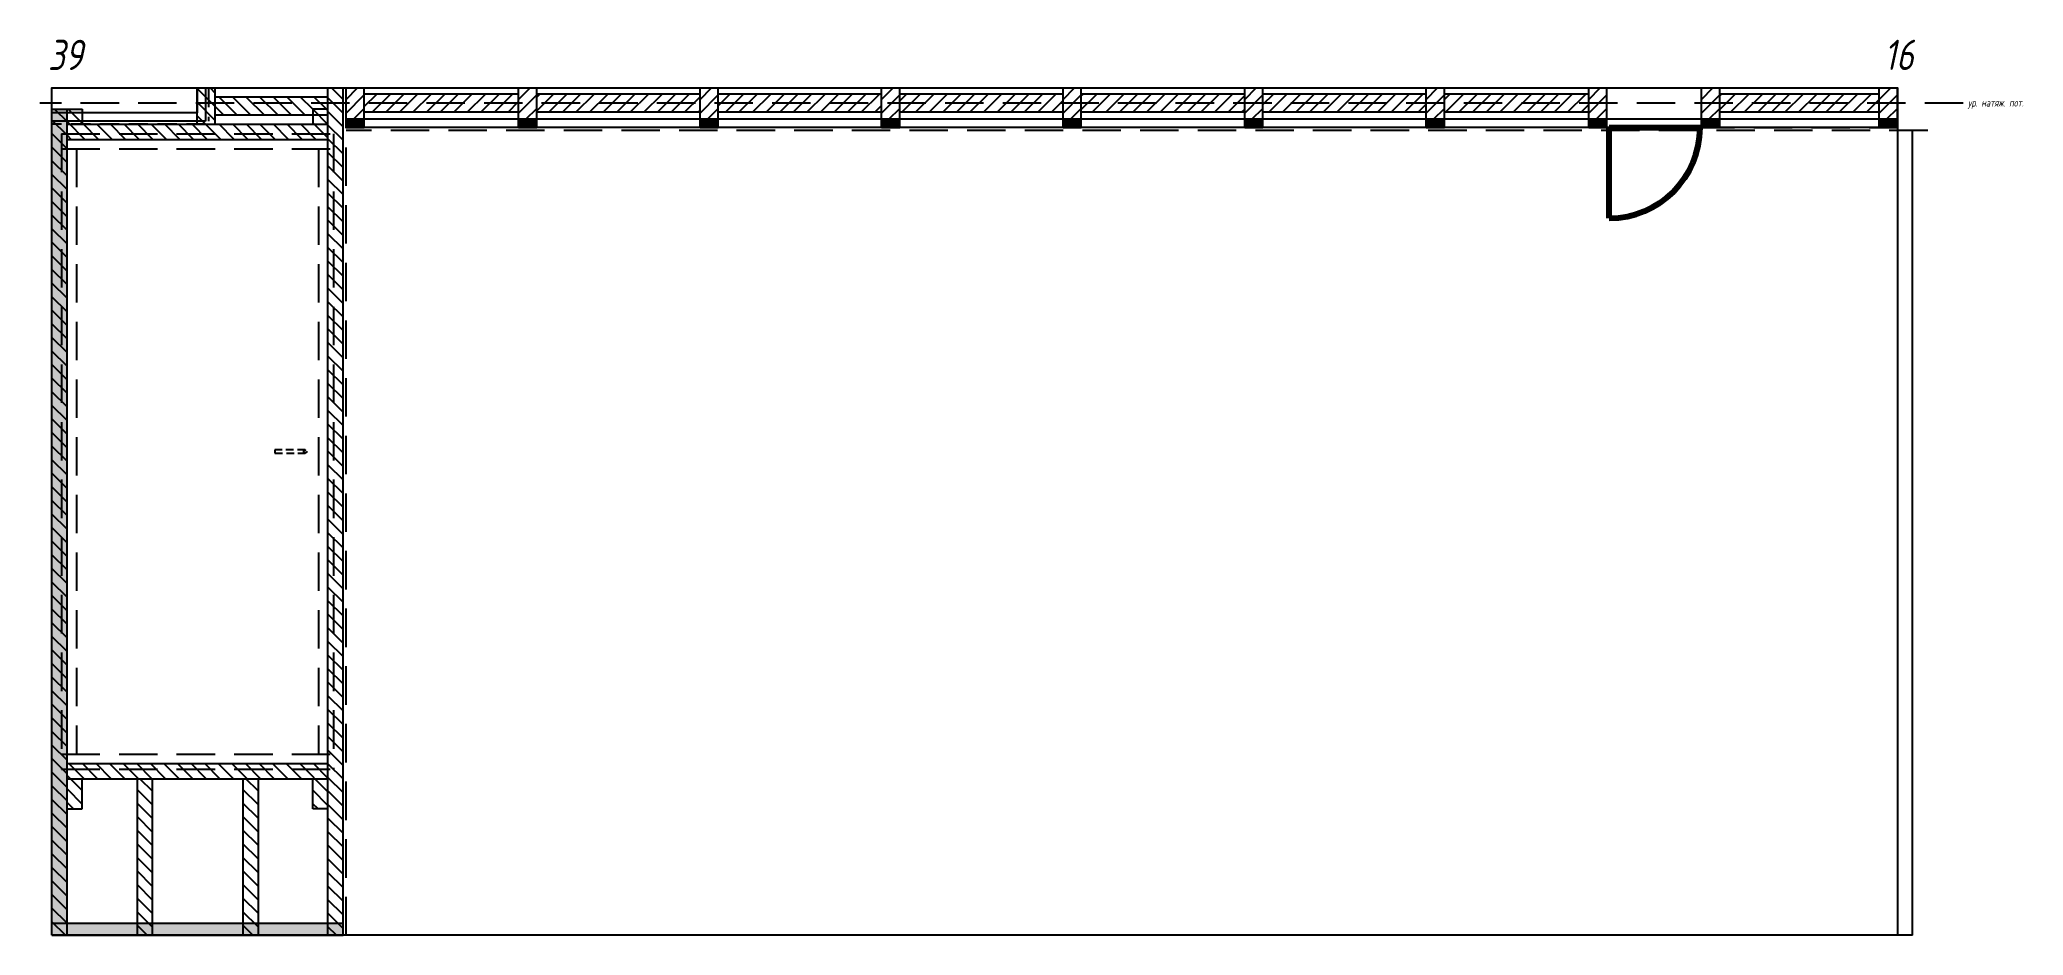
# Model space of a CAD drawing. Header units: millimetres. Extents: x -40 to 6516, y 0 to 2960.
import ezdxf
from ezdxf.enums import TextEntityAlignment as Align

# ---------------------------------------------------------------- set-up
doc = ezdxf.new("R2010")
doc.units = ezdxf.units.MM
doc.linetypes.add('DASHED', pattern=[19.05, 12.7, -6.35])
for name, color, linetype in [('01 Черновое', 7, 'Continuous'), ('03 Потолок', 5, 'Continuous'), ('04 Лючки', 2, 'Continuous'), ('10 Перегородки', 1, 'Continuous')]:
    doc.layers.add(name, color=color, linetype=linetype)
doc.styles.add('ГОСТ-ISOCPEUR', font='isocpeui.ttf', dxfattribs={"width": 0.8})

msp = doc.modelspace()

# ---------------------------------------------------------------- hatches: boundary and pattern name
at = {"layer": '03 Потолок', "lineweight": -2}
h = msp.add_hatch(dxfattribs=at)
h.set_pattern_fill('ANSI31', color=256, scale=10, style=0)
h.set_pattern_definition([(45, (-5067.5, 0), (-22.45064, 22.45064), [])])
h.paths.add_polyline_path([(1032.5, 2750), (1032.5, 2800), (972.5, 2800), (972.5, 2750)])
h.paths.add_polyline_path([(1032.5, 2696.5), (1032.5, 2750), (972.5, 2750), (972.5, 2696.5)])
h = msp.add_hatch(dxfattribs=at)
h.set_pattern_fill('ANSI31', color=256, scale=10, style=0)
h.paths.add_polyline_path([(4542.5, 2750), (4542.5, 2780), (4002.5, 2780), (4002.5, 2750)])
h.paths.add_polyline_path([(3942.5, 2750), (3942.5, 2780), (3402.5, 2780), (3402.5, 2750)])
h.paths.add_polyline_path([(3342.5, 2750), (3342.5, 2780), (2802.5, 2780), (2802.5, 2750)])
h.paths.add_polyline_path([(2742.5, 2750), (2742.5, 2780), (2202.5, 2780), (2202.5, 2750)])
h.paths.add_polyline_path([(2142.5, 2750), (2142.5, 2780), (1602.5, 2780), (1602.5, 2750)])
h.paths.add_polyline_path([(1542.5, 2750), (1542.5, 2780), (1032.5, 2780), (1032.5, 2750)])
h.paths.add_polyline_path([(1542.5, 2720), (1542.5, 2750), (1032.5, 2750), (1032.5, 2720)])
h.paths.add_polyline_path([(2142.5, 2720), (2142.5, 2750), (1602.5, 2750), (1602.5, 2720)])
h.paths.add_polyline_path([(2742.5, 2720), (2742.5, 2750), (2202.5, 2750), (2202.5, 2720)])
h.paths.add_polyline_path([(3342.5, 2720), (3342.5, 2750), (2802.5, 2750), (2802.5, 2720)])
h.paths.add_polyline_path([(3942.5, 2720), (3942.5, 2750), (3402.5, 2750), (3402.5, 2720)])
h.paths.add_polyline_path([(4542.5, 2720), (4542.5, 2750), (4002.5, 2750), (4002.5, 2720)])
h = msp.add_hatch(dxfattribs=at)
h.set_pattern_fill('ANSI31', color=256, scale=10, style=0)
h.set_pattern_definition([(45, (-4497.5, 0), (-22.45064, 22.45064), [])])
h.paths.add_polyline_path([(1602.5, 2750), (1602.5, 2800), (1542.5, 2800), (1542.5, 2750)])
h.paths.add_polyline_path([(1602.5, 2696.5), (1602.5, 2750), (1542.5, 2750), (1542.5, 2696.5)])
h = msp.add_hatch(dxfattribs=at)
h.set_pattern_fill('ANSI31', color=256, scale=10, style=0)
h.set_pattern_definition([(45, (-3897.5, 0), (-22.45064, 22.45064), [])])
h.paths.add_polyline_path([(2202.5, 2750), (2202.5, 2800), (2142.5, 2800), (2142.5, 2750)])
h.paths.add_polyline_path([(2202.5, 2696.5), (2202.5, 2750), (2142.5, 2750), (2142.5, 2696.5)])
h = msp.add_hatch(dxfattribs=at)
h.set_pattern_fill('ANSI31', color=256, scale=10, style=0)
h.set_pattern_definition([(45, (-3297.5, 0), (-22.45064, 22.45064), [])])
h.paths.add_polyline_path([(2802.5, 2750), (2802.5, 2800), (2742.5, 2800), (2742.5, 2750)])
h.paths.add_polyline_path([(2802.5, 2696.5), (2802.5, 2750), (2742.5, 2750), (2742.5, 2696.5)])
h = msp.add_hatch(dxfattribs=at)
h.set_pattern_fill('ANSI31', color=256, scale=10, style=0)
h.set_pattern_definition([(45, (-2697.5, 0), (-22.45064, 22.45064), [])])
h.paths.add_polyline_path([(3402.5, 2750), (3402.5, 2800), (3342.5, 2800), (3342.5, 2750)])
h.paths.add_polyline_path([(3402.5, 2696.5), (3402.5, 2750), (3342.5, 2750), (3342.5, 2696.5)])
h = msp.add_hatch(dxfattribs=at)
h.set_pattern_fill('ANSI31', color=256, scale=10, style=0)
h.set_pattern_definition([(45, (-2097.5, 0), (-22.45064, 22.45064), [])])
h.paths.add_polyline_path([(4002.5, 2750), (4002.5, 2800), (3942.5, 2800), (3942.5, 2750)])
h.paths.add_polyline_path([(4002.5, 2696.5), (4002.5, 2750), (3942.5, 2750), (3942.5, 2696.5)])
h = msp.add_hatch(dxfattribs=at)
h.set_pattern_fill('ANSI31', color=256, scale=10, style=0)
h.set_pattern_definition([(45, (-1497.5, 0), (-22.45064, 22.45064), [])])
h.paths.add_polyline_path([(4602.5, 2750), (4602.5, 2800), (4542.5, 2800), (4542.5, 2750)])
h.paths.add_polyline_path([(4602.5, 2696.5), (4602.5, 2750), (4542.5, 2750), (4542.5, 2696.5)])
h = msp.add_hatch(dxfattribs=at)
h.set_pattern_fill('ANSI31', color=256, scale=10, style=0)
h.paths.add_polyline_path([(5080, 2750), (5080, 2780), (4602.5, 2780), (4602.5, 2750)])
h.paths.add_polyline_path([(5080, 2720), (5080, 2750), (4602.5, 2750), (4602.5, 2720)])
h = msp.add_hatch(dxfattribs=at)
h.set_pattern_fill('ANSI31', color=256, scale=10, style=0)
h.set_pattern_definition([(45, (-960, 0), (-22.45064, 22.45064), [])])
h.paths.add_polyline_path([(5140, 2750), (5140, 2800), (5080, 2800), (5080, 2750)])
h.paths.add_polyline_path([(5140, 2696.5), (5140, 2750), (5080, 2750), (5080, 2696.5)])
h = msp.add_hatch(dxfattribs=at)
h.set_pattern_fill('ANSI31', color=256, scale=10, style=0)
h.set_pattern_definition([(45, (-587.5, 9e-13), (-22.45064, 22.45064), [])])
h.paths.add_polyline_path([(5512.5, 2750), (5512.5, 2800), (5452.5, 2800), (5452.5, 2750)])
h.paths.add_polyline_path([(5512.5, 2696.5), (5512.5, 2750), (5452.5, 2750), (5452.5, 2696.5)])
h = msp.add_hatch(dxfattribs=at)
h.set_pattern_fill('ANSI31', color=256, scale=10, style=0)
h.paths.add_polyline_path([(6040, 2750), (6040, 2780), (5512.5, 2780), (5512.5, 2750)])
h.paths.add_polyline_path([(6040, 2720), (6040, 2750), (5512.5, 2750), (5512.5, 2720)])
h = msp.add_hatch(dxfattribs=at)
h.set_pattern_fill('ANSI31', color=256, scale=10, style=0)
h.paths.add_polyline_path([(6100, 2750), (6100, 2800), (6040, 2800), (6040, 2750)])
h.paths.add_polyline_path([(6100, 2696.5), (6100, 2750), (6040, 2750), (6040, 2696.5)])
for points in [[(1032.5, 2669.5), (1032.5, 2696.5), (972.5, 2696.5), (972.5, 2669.5)], [(1602.5, 2669.5), (1602.5, 2696.5), (1542.5, 2696.5), (1542.5, 2669.5)], [(2202.5, 2669.5), (2202.5, 2696.5), (2142.5, 2696.5), (2142.5, 2669.5)], [(2802.5, 2669.5), (2802.5, 2696.5), (2742.5, 2696.5), (2742.5, 2669.5)], [(3402.5, 2669.5), (3402.5, 2696.5), (3342.5, 2696.5), (3342.5, 2669.5)], [(4002.5, 2669.5), (4002.5, 2696.5), (3942.5, 2696.5), (3942.5, 2669.5)], [(4602.5, 2669.5), (4602.5, 2696.5), (4542.5, 2696.5), (4542.5, 2669.5)], [(5140, 2669.5), (5140, 2696.5), (5080, 2696.5), (5080, 2669.5)], [(5512.5, 2669.5), (5512.5, 2696.5), (5452.5, 2696.5), (5452.5, 2669.5)], [(6100, 2669.5), (6100, 2696.5), (6040, 2696.5), (6040, 2669.5)]]:
    msp.add_hatch(color=256, dxfattribs=at).paths.add_polyline_path(points)
at = {"layer": '10 Перегородки'}
h = msp.add_hatch(dxfattribs=at)
h.set_pattern_fill('ANSI31', color=256, scale=10, angle=90, style=0)
h.paths.add_polyline_path([(540, 2680), (540, 2800), (480, 2800), (480, 2680)])
h.paths.add_polyline_path([(912.5, 2730), (912.5, 2770), (540, 2770), (540, 2710), (862.5, 2710), (862.5, 2730)])
h = msp.add_hatch(dxfattribs=at)
h.set_pattern_fill('ANSI31', color=256, scale=10, angle=90, style=0)
h.set_pattern_definition([(135, (-2.5, 0), (-22.45064, -22.45064), [])])
h.paths.add_polyline_path([(962.5, 2760), (962.5, 2800), (912.5, 2800), (912.5, 2760)])
h.paths.add_polyline_path([(962.5, 2750), (962.5, 2760), (912.5, 2760), (912.5, 2750)])
h.paths.add_polyline_path([(962.5, 40), (962.5, 2750), (912.5, 2750), (912.5, 2698.75), (928.75, 2698.75), (928.75, 598.75), (912.5, 598.75), (912.5, 40)])
h.paths.add_polyline_path([(962.5, 0), (962.5, 40), (912.5, 40), (912.5, 0)])
h.paths.add_polyline_path([(928.75, 2648.75), (928.75, 2698.75), (912.5, 2698.75), (912.5, 2648.75)], flags=16)
h.paths.add_polyline_path([(928.75, 648.75), (928.75, 2648.75), (912.5, 2648.75), (912.5, 648.75)], flags=16)
h.paths.add_polyline_path([(928.75, 598.75), (928.75, 648.75), (912.5, 648.75), (912.5, 598.75)], flags=16)
h = msp.add_hatch(dxfattribs=at)
h.set_pattern_fill('ANSI31', color=256, scale=10, angle=90, style=0)
h.paths.add_polyline_path([(50, 40), (50, 598.75), (31.25, 598.75), (31.25, 2698.75), (50, 2698.75), (50, 2730), (0, 2730), (0, 40)])
h.paths.add_polyline_path([(50, 0), (50, 40), (0, 40), (0, 0)])
h.paths.add_polyline_path([(50, 648.75), (50, 2648.75), (31.25, 2648.75), (31.25, 648.75)], flags=16)
h.paths.add_polyline_path([(50, 598.75), (50, 648.75), (31.25, 648.75), (31.25, 598.75)], flags=16)
h.paths.add_polyline_path([(50, 2648.75), (50, 2698.75), (31.25, 2698.75), (31.25, 2648.75)], flags=16)
at = {"layer": '10 Перегородки', "lineweight": -2}
h = msp.add_hatch(color=9, dxfattribs=at)
h.paths.add_polyline_path([(31.25, 598.75), (31.25, 2698.75), (50, 2698.75), (50, 2730), (0, 2730), (0, 40), (50, 40), (50, 598.75)])
h.paths.add_polyline_path([(50, 0), (50, 40), (0, 40), (0, 0)])
h.paths.add_polyline_path([(50, 2648.75), (50, 2698.75), (31.25, 2698.75), (31.25, 2648.75)], flags=16)
h.paths.add_polyline_path([(50, 648.75), (50, 2648.75), (31.25, 2648.75), (31.25, 648.75)], flags=16)
h.paths.add_polyline_path([(50, 598.75), (50, 648.75), (31.25, 648.75), (31.25, 598.75)], flags=16)
at = {"layer": '10 Перегородки'}
h = msp.add_hatch(dxfattribs=at)
h.set_pattern_fill('ANSI31', color=256, scale=10, angle=90, style=0)
h.paths.add_polyline_path([(100, 2680), (100, 2730), (50, 2730), (50, 2680)])
h.paths.add_polyline_path([(912.5, 2648.75), (912.5, 2680), (50, 2680), (50, 2648.75)])
h.paths.add_polyline_path([(912.5, 2630), (912.5, 2648.75), (50, 2648.75), (50, 2630)])
h.paths.add_polyline_path([(912.5, 2680), (912.5, 2730), (862.5, 2730), (862.5, 2680)])
h = msp.add_hatch(dxfattribs=at)
h.set_pattern_fill('ANSI31', color=256, scale=10, angle=90, style=0)
h.set_pattern_definition([(135, (-6e-13, -50), (-22.4506, -22.4506), [])])
h.paths.add_polyline_path([(100, 417.5), (100, 517.5), (50, 517.5), (50, 417.5)])
h.paths.add_polyline_path([(912.5, 517.5), (912.5, 548.75), (50, 548.75), (50, 517.5)])
h.paths.add_polyline_path([(912.5, 548.75), (912.5, 567.5), (50, 567.5), (50, 548.75)])
h.paths.add_polyline_path([(912.5, 417.5), (912.5, 517.5), (862.5, 517.5), (862.5, 417.5)])
h = msp.add_hatch(dxfattribs=at)
h.set_pattern_fill('ANSI31', color=256, scale=10, angle=90, style=0)
h.paths.add_polyline_path([(331.25, 40), (331.25, 517.5), (281.25, 517.5), (281.25, 40)])
h.paths.add_polyline_path([(331.25, 0), (331.25, 40), (281.25, 40), (281.25, 0)])
h = msp.add_hatch(dxfattribs=at)
h.set_pattern_fill('ANSI31', color=256, scale=10, angle=90, style=0)
h.set_pattern_definition([(135, (350, 0), (-22.4506, -22.4506), [])])
h.paths.add_polyline_path([(681.25, 40), (681.25, 517.5), (631.25, 517.5), (631.25, 40)])
h.paths.add_polyline_path([(681.25, 0), (681.25, 40), (631.25, 40), (631.25, 0)])
at = {"layer": '10 Перегородки', "lineweight": -2}
h = msp.add_hatch(color=9, dxfattribs=at)
h.paths.add_polyline_path([(281.25, 0), (281.25, 40), (50, 40), (50, 0)])
h.paths.add_polyline_path([(331.25, 0), (331.25, 40), (281.25, 40), (281.25, 0)])
h.paths.add_polyline_path([(631.25, 0), (631.25, 40), (331.25, 40), (331.25, 0)])
h.paths.add_polyline_path([(681.25, 0), (681.25, 40), (631.25, 40), (631.25, 0)])
h.paths.add_polyline_path([(912.5, 0), (912.5, 40), (681.25, 40), (681.25, 0)])
h.paths.add_polyline_path([(962.5, 0), (962.5, 40), (912.5, 40), (912.5, 0)])

# ---------------------------------------------------------------- linework, layer by layer
at = {"layer": '01 Черновое'}
msp.add_lwpolyline([(0, 0), (0, 2800), (6100, 2800), (6100, 0)], close=True, dxfattribs=at)
at = {"layer": '03 Потолок'}
for p, q in [((480, 2800), (480, 2718)), ((508, 2800), (508, 2690)), ((480, 2718), (0, 2718)), ((508, 2690), (0, 2690))]:
    msp.add_line(p, q, dxfattribs=at)
at = {"layer": '03 Потолок', "linetype": 'DASHED', "ltscale": 5}
for p, q in [((518, 2800), (518, 2690)), ((508, 2680), (0, 2680))]:
    msp.add_line(p, q, dxfattribs=at)
at = {"layer": '03 Потолок', "color": 7, "ltscale": 10}
for p, q in [((972.5, 2800), (6100, 2800)), ((6100, 2669.5), (975, 2669.5))]:
    msp.add_line(p, q, dxfattribs=at)
at = {"layer": '03 Потолок', "color": 7, "lineweight": -2}
for p, q in [((972.5, 2690), (972.5, 2800)), ((1032.5, 2669.5), (1032.5, 2800)), ((1542.5, 2780), (1032.5, 2780)), ((1542.5, 2669.5), (1542.5, 2800)), ((1602.5, 2669.5), (1602.5, 2800)), ((2142.5, 2780), (1602.5, 2780)), ((2142.5, 2669.5), (2142.5, 2800)), ((2202.5, 2669.5), (2202.5, 2800)), ((2742.5, 2780), (2202.5, 2780)), ((2742.5, 2669.5), (2742.5, 2800)), ((2802.5, 2669.5), (2802.5, 2800)), ((3342.5, 2780), (2802.5, 2780)), ((3342.5, 2669.5), (3342.5, 2800)), ((3402.5, 2669.5), (3402.5, 2800)), ((3942.5, 2780), (3402.5, 2780)), ((3942.5, 2669.5), (3942.5, 2800)), ((4002.5, 2669.5), (4002.5, 2800)), ((4542.5, 2780), (4002.5, 2780)), ((4542.5, 2669.5), (4542.5, 2800)), ((4602.5, 2669.5), (4602.5, 2800)), ((5080, 2780), (4602.5, 2780)), ((5080, 2669.5), (5080, 2800)), ((5140, 2669.5), (5140, 2800)), ((5452.5, 2669.5), (5452.5, 2800)), ((5512.5, 2669.5), (5512.5, 2800)), ((6040, 2780), (5512.5, 2780)), ((6040, 2669.5), (6040, 2800)), ((6100, 2680.5), (6100, 2800)), ((5142.5, 2696.5), (975, 2696.5)), ((1542.5, 2720), (1032.5, 2720)), ((2142.5, 2720), (1602.5, 2720)), ((2742.5, 2720), (2202.5, 2720)), ((3342.5, 2720), (2802.5, 2720)), ((3942.5, 2720), (3402.5, 2720)), ((4542.5, 2720), (4002.5, 2720)), ((5080, 2720), (4602.5, 2720)), ((6100, 2696.5), (5142.5, 2696.5)), ((6040, 2720), (5512.5, 2720))]:
    msp.add_line(p, q, dxfattribs=at)
at = {"layer": '03 Потолок', "color": 7, "linetype": 'DASHED', "ltscale": 10}
for p, q in [((6317.74, 2750), (-40.46, 2750)), ((6200.23, 2660), (972.5, 2660)), ((5435, 2669.5), (6100, 2669.5))]:
    msp.add_line(p, q, dxfattribs=at)
at = {"layer": '03 Потолок', "color": 7}
for points in [[(1032.5, 2669.5), (1032.5, 2696.5), (972.5, 2696.5), (972.5, 2669.5)], [(1602.5, 2669.5), (1602.5, 2696.5), (1542.5, 2696.5), (1542.5, 2669.5)], [(2202.5, 2669.5), (2202.5, 2696.5), (2142.5, 2696.5), (2142.5, 2669.5)], [(2802.5, 2669.5), (2802.5, 2696.5), (2742.5, 2696.5), (2742.5, 2669.5)], [(3402.5, 2669.5), (3402.5, 2696.5), (3342.5, 2696.5), (3342.5, 2669.5)], [(4002.5, 2669.5), (4002.5, 2696.5), (3942.5, 2696.5), (3942.5, 2669.5)], [(4602.5, 2669.5), (4602.5, 2696.5), (4542.5, 2696.5), (4542.5, 2669.5)], [(5140, 2669.5), (5140, 2696.5), (5080, 2696.5), (5080, 2669.5)], [(5512.5, 2669.5), (5512.5, 2696.5), (5452.5, 2696.5), (5452.5, 2669.5)], [(6100, 2669.5), (6100, 2696.5), (6040, 2696.5), (6040, 2669.5)]]:
    msp.add_lwpolyline(points, close=True, dxfattribs=at)
at = {"layer": '04 Лючки', "lineweight": 80}
for p, q in [((5147.5, 2669.5), (5447.5, 2669.5)), ((5147.51, 2369.51), (5147.5, 2669.5))]:
    msp.add_line(p, q, dxfattribs=at)
msp.add_arc((5147.5, 2669.5), 300, 270, 0, dxfattribs=at)
at = {"layer": '10 Перегородки', "color": 7, "lineweight": -2}
for p, q in [((480, 2680), (480, 2800)), ((540, 2680), (540, 2800)), ((912.5, 2770), (540, 2770)), ((912.5, 2710), (540, 2710))]:
    msp.add_line(p, q, dxfattribs=at)
at = {"layer": '10 Перегородки', "color": 7}
for p, q in [((912.5, 2800), (962.5, 2800)), ((912.5, 0), (912.5, 2800)), ((962.5, 0), (962.5, 2800)), ((0, 0), (0, 2730)), ((0, 2730), (50, 2730)), ((50, 0), (50, 2730)), ((50, 2730), (100, 2730)), ((100, 2730), (100, 2680)), ((912.5, 2730), (862.5, 2730)), ((862.5, 2730), (862.5, 2680)), ((50, 2680), (912.5, 2680)), ((50, 2630), (912.5, 2630)), ((50, 567.5), (912.5, 567.5)), ((50, 517.5), (912.5, 517.5)), ((100, 417.5), (100, 517.5)), ((281.25, 517.5), (281.25, 0)), ((331.25, 517.5), (331.25, 0)), ((631.25, 517.5), (631.25, 0)), ((681.25, 517.5), (681.25, 0)), ((862.5, 417.5), (862.5, 517.5)), ((50, 417.5), (100, 417.5)), ((912.5, 417.5), (862.5, 417.5)), ((0, 40), (962.5, 40)), ((0, 0), (962.5, 0))]:
    msp.add_line(p, q, dxfattribs=at)
at = {"layer": '10 Перегородки', "color": 7, "linetype": 'DASHED', "ltscale": 10}
msp.add_line((972.5, 0), (972.5, 2800), dxfattribs=at)
at = {"layer": '10 Перегородки', "color": 252, "linetype": 'DASHED', "ltscale": 10}
for p, q in [((31.25, 2648.75), (931.25, 2648.75)), ((31.25, 2648.75), (31.25, 548.75)), ((931.25, 2648.75), (931.25, 548.75)), ((31.25, 2598.75), (931.25, 2598.75)), ((81.25, 2598.75), (81.25, 598.75)), ((881.25, 2598.75), (881.25, 598.75)), ((31.25, 598.75), (931.25, 598.75)), ((31.25, 548.75), (931.25, 548.75))]:
    msp.add_line(p, q, dxfattribs=at)
at = {"layer": '10 Перегородки', "color": 7, "linetype": 'Continuous', "ltscale": 10}
for q in [(6150, 2660), (6100, 0)]:
    msp.add_line((6150, 0), q, dxfattribs=at)
at = {"layer": '10 Перегородки', "color": 252, "linetype": 'DASHED', "ltscale": 2}
for p, q in [((837.15, 1603.75), (737.15, 1603.75)), ((737.15, 1603.75), (737.15, 1593.75)), ((737.15, 1593.75), (837.15, 1593.75))]:
    msp.add_line(p, q, dxfattribs=at)
msp.add_circle((837.15, 1598.75), 5, dxfattribs=at)

# ---------------------------------------------------------------- texts
at = {"layer": '01 Черновое', "style": 'ГОСТ-ISOCPEUR', "width": 0.8}
for s, p in [('39', (44.44, 2909.45)), ('16', (6104.76, 2909.45))]:
    msp.add_text(s, height=100, dxfattribs=at).set_placement(p, align=Align.MIDDLE)
at = {"layer": '03 Потолок', "color": 7, "ltscale": 10, "insert": (6333.2, 2763.59), "char_height": 25, "width": 270.3129, "attachment_point": 1, "style": 'ГОСТ-ISOCPEUR'}
msp.add_mtext('{ур. натяж. пот.}', dxfattribs=at)

doc.saveas('drawing.dxf')
